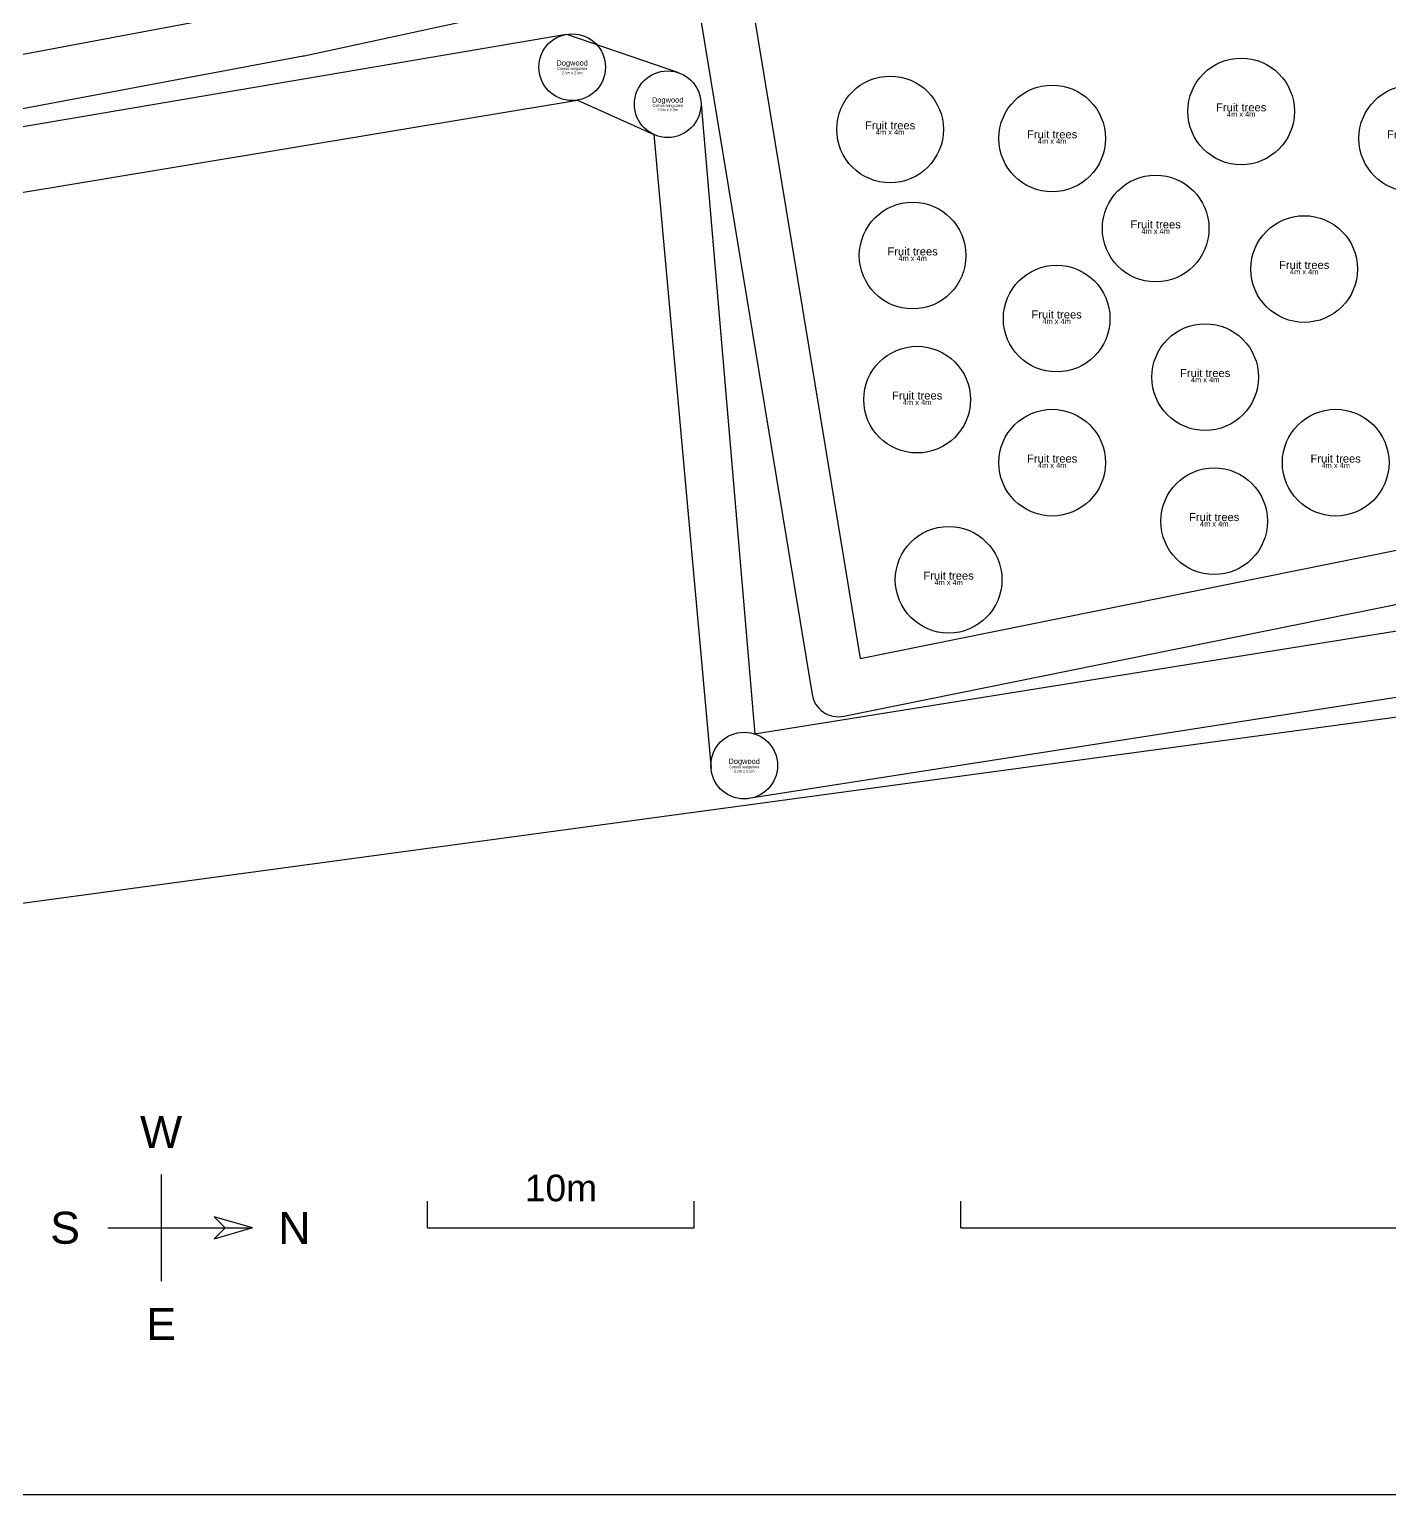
# Model space of a CAD drawing. Header units: metres. Extents: x 0 to 187, y 0 to 132.
# Drawn here: x 35.1 to 86.1, y 0 to 54.9 of the extents above; entities that cross this region are included whole.
import ezdxf

# ---------------------------------------------------------------- set-up
doc = ezdxf.new("R2010")
doc.units = ezdxf.units.M
for name, color, linetype, lineweight in [('Area', 30, 'Continuous', 25), ('Boundary', 1, 'Continuous', 25), ('Plant - Shrub', 3, 'Continuous', 25), ('Plant - Tree', 3, 'Continuous', 25), ('Plant label', 30, 'Continuous', 25)]:
    doc.layers.add(name, color=color, linetype=linetype, lineweight=lineweight)
doc.layers.add('Legend', color=40, linetype='Continuous', lineweight=25, true_color=0xffbb00)
doc.layers.add('xSatellite', color=18, linetype='Continuous', lineweight=25, true_color=0x000000)
doc.styles.add('textstyle3', font='')
doc.styles.get('textstyle3').set_extended_font_data('Arial')
picture_1 = doc.add_image_def('image1.webp', size_in_pixel=(736, 1041))

# ---------------------------------------------------------------- blocks, each defined once
blk = doc.blocks.new('Legend')
at = {"layer": 'Legend'}
for p, q in [((0, 80), (-1, 80)), ((0, 30), (0, 80)), ((0, 30), (-1, 30)), ((0, 20), (-1, 20)), ((0, 10), (0, 20)), ((0, 10), (-1, 10)), ((-2, 0), (2, 0))]:
    blk.add_line(p, q, dxfattribs=at)
for points in [[(-0.007452, 2.399344), (0.403236, 1.988656), (0, 3.4), (-0.007452, 3.426064), (-0.41814, 1.988656), (-0.007452, 2.399344)], [(0, -2), (0, 3.4)]]:
    blk.add_lwpolyline(points, dxfattribs=at)
at = {"layer": 'Legend', "rotation": 90, "style": 'textstyle3'}
for s, insert, char_height, attachment_point in [('50m', (-2, 55), 1, 2), ('10m', (-2, 15), 1, 2), ('N', (0, 5), 1.2, 5), ('W', (-3.6, 0), 1.2, 5), ('E', (3.6, 0), 1.2, 5), ('S', (0, -3.6), 1.2, 5)]:
    blk.add_mtext(s, dxfattribs=dict(at, insert=insert, char_height=char_height, attachment_point=attachment_point))
blk = doc.blocks.new('Tree - Malus domestica MM106')
at = {"layer": 'Plant - Tree'}
blk.add_circle((0, 0), 2, dxfattribs=at)
at = {"layer": 'Plant - Tree', "insert": (0, 0), "char_height": 0.3, "attachment_point": 8, "line_spacing_factor": 0.971628, "style": 'textstyle3'}
blk.add_mtext('\\c32767;Fruit trees', dxfattribs=at)
at = {"layer": 'Plant label', "insert": (0, 0), "char_height": 0.1, "attachment_point": 2, "line_spacing_factor": 0.971628, "style": 'textstyle3'}
blk.add_mtext('\\c32767;\\H0.2;4m x 4m', dxfattribs=at)
blk = doc.blocks.new('Shrub - Cornus sericea')
at = {"layer": 'Plant - Shrub'}
blk.add_circle((0, 0), 1.25, dxfattribs=at)
at = {"layer": 'Plant - Shrub', "insert": (0, 0), "char_height": 0.2, "attachment_point": 8, "line_spacing_factor": 0.971628, "style": 'textstyle3'}
blk.add_mtext('\\c32767;Dogwood', dxfattribs=at)
at = {"layer": 'Plant label', "insert": (0, 0), "char_height": 0.1, "attachment_point": 2, "line_spacing_factor": 0.971628, "style": 'textstyle3'}
blk.add_mtext('\\c32767;Cornus sanguinea\\P2.5m x 2.5m', dxfattribs=at)

msp = doc.modelspace()

# ---------------------------------------------------------------- linework, layer by layer
at = {"layer": 'Area', "flags": 128}
for points in [[(45.362, 53.952), (59.952, 57.106), (64.424, 30.003, 0.424772), (65.609, 29.186), (92.06, 34.533, 0.121811), (92.494, 34.738), (102.938, 43.258), (160.163, 46.896, 0.45645), (161.079, 48.098), (150.667, 98.046, 0.139621), (150.413, 98.531), (144.925, 104.299, 0.218141), (144.152, 104.609), (31.602, 99.122), (23.448, 98.841, 0.38848), (22.484, 97.896), (20.25, 56.702), (15.095, 50.055, 0.689941), (16.07, 48.459), (45.334, 53.946, 0.006898)], [(44.952, 55.909), (60.556, 59.283, -0.428761), (61.754, 58.468), (66.228, 31.352), (91.421, 36.444), (101.922, 45.011, -0.156461), (102.491, 45.234), (158.885, 48.819), (148.767, 97.359), (143.792, 102.589), (31.692, 97.124, -0.003561), (31.678, 97.123), (24.432, 96.874), (22.23, 56.282, -0.152528), (22.022, 55.723), (18.289, 50.91)]]:
    msp.add_lwpolyline(points, format="xyb", close=True, dxfattribs=at)
at = {"layer": 'Boundary'}
msp.add_line((93.831, 30.166), (17.996, 19.895), dxfattribs=at)
at = {"layer": 'Plant - Shrub'}
for p, q in [((28.479, 50.219), (55.212, 54.754)), ((55.212, 54.754), (59.409, 53.318)), ((28.273, 47.744), (55.626, 52.289)), ((55.626, 52.289), (58.49, 50.996)), ((60.254, 52.135), (62.267, 28.517)), ((58.49, 50.996), (60.629, 27.227)), ((62.266, 28.526), (94.176, 33.648)), ((61.874, 26.089), (94.5, 31.17))]:
    msp.add_line(p, q, dxfattribs=at)

# ---------------------------------------------------------------- block references
at = {"layer": 'Legend', "rotation": 270}
msp.add_blockref('Legend', (40, 10), dxfattribs=at)
at = {"layer": 'Plant - Shrub'}
for p in [(55.421, 53.522), (59.004, 52.135), (61.874, 27.339)]:
    msp.add_blockref('Shrub - Cornus sericea', p, dxfattribs=at)
at = {"layer": 'Plant - Tree'}
for p in [(80.517, 51.863), (67.348, 51.187), (73.426, 50.85), (86.933, 50.85), (77.309, 47.473), (68.192, 46.46), (82.881, 45.953), (73.595, 44.096), (79.167, 41.901), (68.361, 41.057), (73.426, 38.694), (84.063, 38.694), (79.504, 36.499), (69.543, 34.304)]:
    msp.add_blockref('Tree - Malus domestica MM106', p, dxfattribs=at)

# ---------------------------------------------------------------- pictures from other files: only their frames are drawn
at = {"layer": 'xSatellite'}
image = msp.add_image(picture_1, insert=(0, 131.96), size_in_units=(131.96, 186.645), rotation=-90, dxfattribs=at)
image.dxf.flags = 7

doc.saveas('drawing.dxf')
